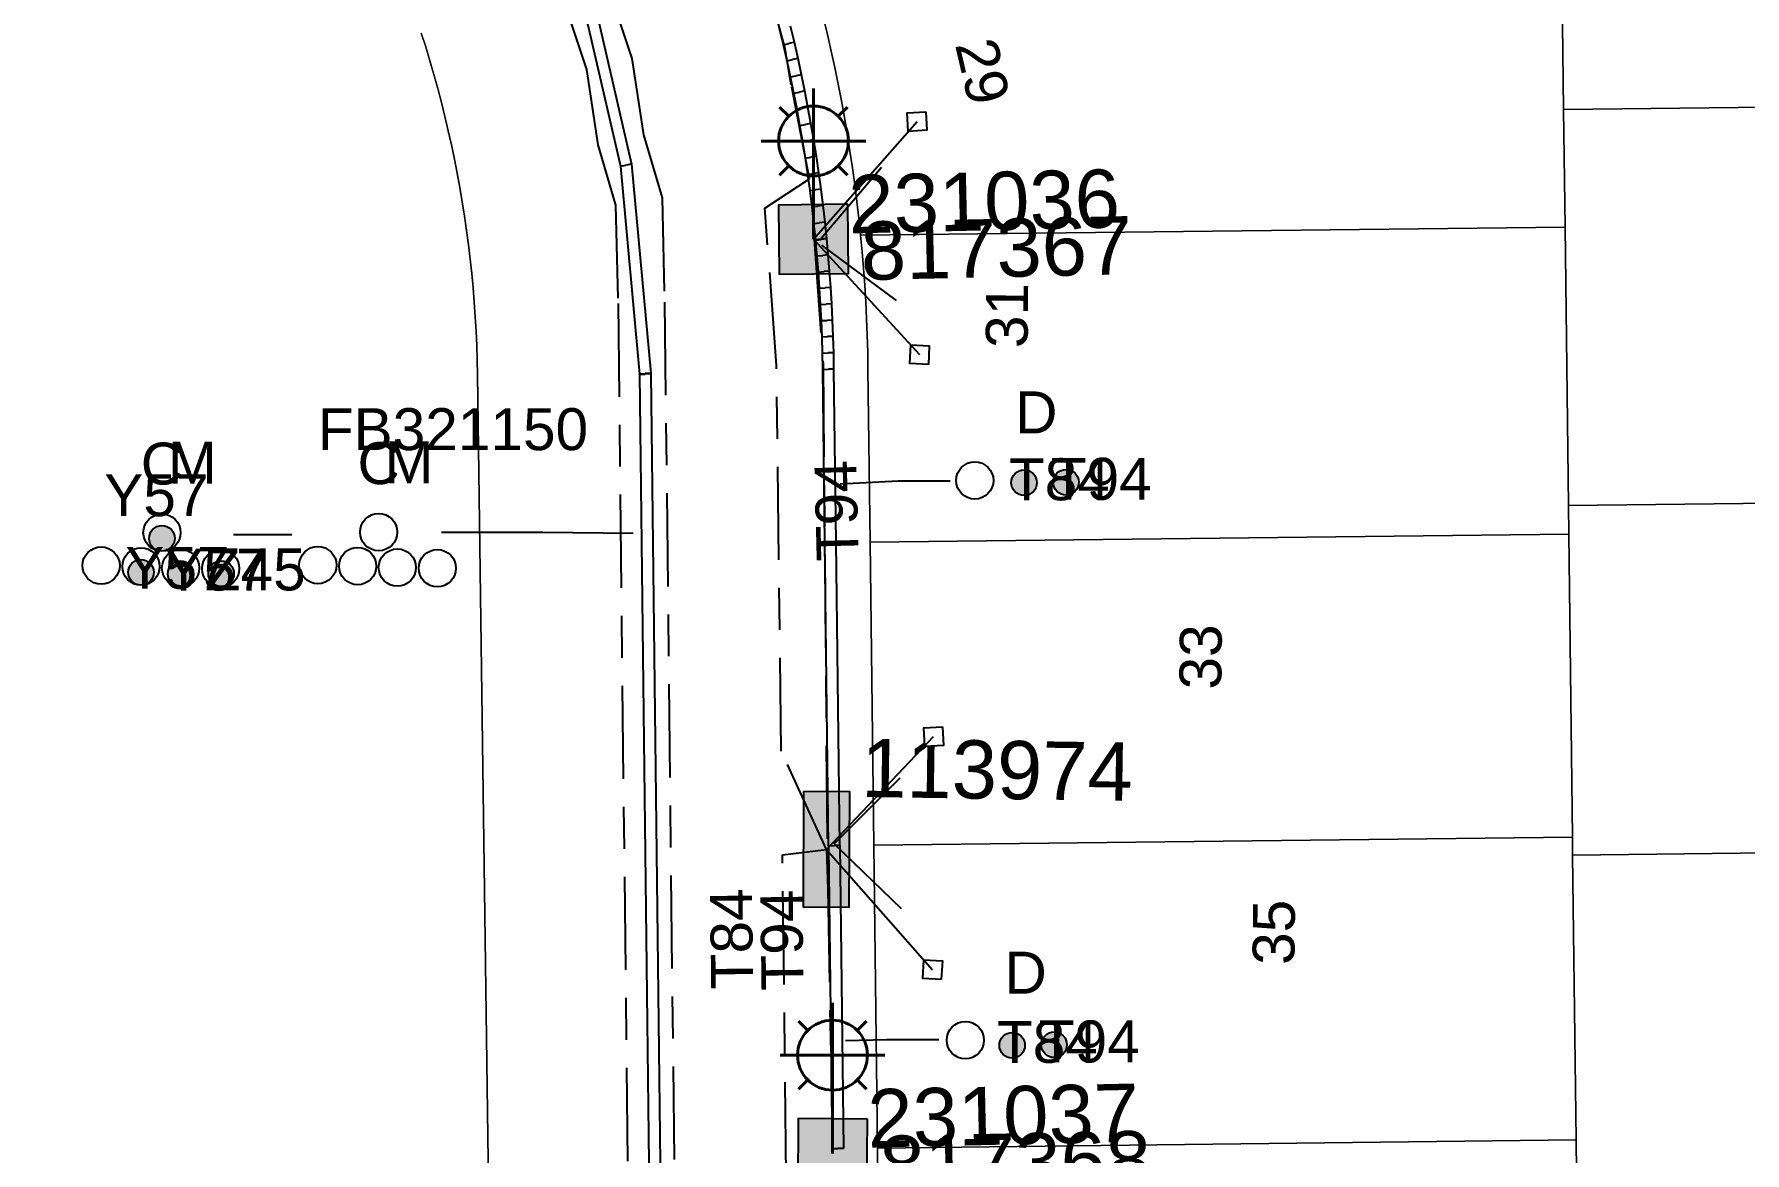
# Model space of a CAD drawing. Header units: metres. Extents: x 303957 to 307239, y 6268736 to 6272503.
# Drawn here: x 306250.2 to 306323.7, y 6269614.7 to 6269662.7 of the extents above; entities that cross this region are included whole.
import ezdxf
from ezdxf.enums import TextEntityAlignment as Align

# ---------------------------------------------------------------- set-up
doc = ezdxf.new("R2010")
doc.units = ezdxf.units.M
doc.linetypes.add('Cable Exist UG', pattern=[8.2, 4, -1.2, 1.8, -1.2])
doc.layers.get('0').update_dxf_attribs({"color": 6})
doc.layers.add('Cadastre Land Parcels_SP_EXT', color=9, linetype='Continuous', lineweight=5)
doc.layers.add('Cadastre Roads_SP_EXT', color=9, linetype='Continuous', lineweight=5)
for name, color, linetype in [('Duct_SP_EXT', 7, 'Continuous'), ('Equip_SP_SL_EXT', 7, 'Continuous'), ('Mains_LV_EXT', 7, 'Continuous'), ('Mains_TR_MOD', 3, 'Continuous'), ('Services_SP_EXT', 7, 'Continuous'), ('SupportsUG_SP_LV_EXT', 7, 'Continuous'), ('SupportsUG_SP_LV_SL_EXT', 7, 'Continuous'), ('Trench_SP_EXT', 7, 'Continuous')]:
    doc.layers.add(name, color=color, linetype=linetype)
doc.styles.add('COLUMN_LABEL', font='arial.ttf')
doc.styles.add('iecARIAL', font='arial.ttf', dxfattribs={"height": 2})
doc.styles.add('POLE_LABEL', font='arial.ttf')
doc.styles.get("Standard").update_dxf_attribs({"font": 'arial.ttf'})

# ---------------------------------------------------------------- blocks, each defined once
blk = doc.blocks.new('COLUMN_EXT')
blk.add_hatch(color=256).paths.add_polyline_path([(-1.485, 1.485), (-1.485, -1.485), (1.485, -1.485), (1.485, 1.485)])
blk.add_lwpolyline([(-1.485, -1.485), (1.485, -1.485), (1.485, 1.485), (-1.485, 1.485)], close=True)
for tag, height, style, flags, p in [('ASSET_NUM', 2.5, 'COLUMN_LABEL', 8, (2, 2)), ('STRUCTURE_PLANT_NUMBER', 0.2, 'POLE_LABEL', 9, (1.813, 0.031)), ('STREET_CODE', 0.2, 'COLUMN_LABEL', 9, (1.813, -0.2))]:
    blk.add_attdef(tag, text='', height=height, dxfattribs=dict(style=style, flags=flags)).set_placement(p, align=Align.MIDDLE_LEFT)
at = {"flags": 9}
for tag, p in [('OWNED_BY', (1.813, -0.6)), ('STATE', (1.813, -0.8)), ('COLUMN_TYPE', (1.813, -0.4)), ('USAGE', (1.813, -1)), ('LEGEND', (1.813, -1.2)), ('LOCATION', (1.813, -1.4)), ('STREETNAME', (1.813, -1.6)), ('SUBURB', (1.813, -1.8)), ('NOTES', (1.813, -2))]:
    blk.add_attdef(tag, text='', height=0.2, dxfattribs=at).set_placement(p, align=Align.MIDDLE_LEFT)
at = {"flags": 1}
blk.add_attdef('Z', (1.813, -2.351), '', height=0.2, dxfattribs=at)
blk = doc.blocks.new('PILLAR_EXT')
blk.add_hatch(color=256).paths.add_polyline_path([(-2.475, 0.99), (-2.475, -0.99), (2.475, -0.99), (2.475, 0.99)])
blk.add_lwpolyline([(-2.475, -0.99), (2.475, -0.99), (2.475, 0.99), (-2.475, 0.99)], close=True)
at = {"style": 'iecARIAL', "flags": 8}
blk.add_attdef('ASSET_NUM', (1.5, 3.5), '', height=2.5, dxfattribs=at)
for tag, p, flags in [('OWNED_BY', (0, -0.2), 9), ('STATE', (0, -0.4), 9), ('SUPPORT_TYPE', (0, -0.6), 9), ('USAGE', (0, -0.8), 9), ('LEGEND', (0, -1), 9), ('LOCATION', (0, -1.2), 9), ('NOTES', (0, -1.4), 9), ('PARENT', (0, -1.6), 9), ('STREETNAME', (0, -1.8), 9), ('SUBURB', (0, -2), 1)]:
    blk.add_attdef(tag, p, '', height=0.2, dxfattribs=dict(flags=flags))
blk = doc.blocks.new('DUCT_EXT')
blk.add_circle((0, 0.8), 0.8)
at = {"flags": 1}
blk.add_attdef('Z', (0, 0), '', height=0.2, dxfattribs=at)
at = {"flags": 9}
for tag, p in [('DUCT_CODE', (0, 0)), ('XSECT_TYPE', (0, -0.2)), ('STATE', (0, -0.6)), ('FB_REFERENCE', (0, -0.4)), ('NOTES', (0, -0.8))]:
    blk.add_attdef(tag, text='', height=0.2, dxfattribs=at).set_placement(p, align=Align.MIDDLE_LEFT)
blk = doc.blocks.new('SL_LANTERN_EXT')
at = {"lineweight": 40}
for p, q in [((0, 1.968), (0, 6.468)), ((-1.459, 5.676), (-1.061, 5.278)), ((1.458, 5.676), (1.06, 5.278)), ((-2.25, 4.218), (2.25, 4.218)), ((-1.459, 2.759), (-1.061, 3.157)), ((1.458, 2.759), (1.06, 3.157)), ((0, 0), (0, 2.721))]:
    blk.add_line(p, q, dxfattribs=at)
blk.add_circle((0, 4.218), 1.5, dxfattribs=at)
at = {"style": 'iecARIAL', "flags": 8}
blk.add_attdef('ASSET_NUM', (1.5, 1.5), '', height=2.5, dxfattribs=at)
for tag, p, height, flags in [('CONSTRUCTED_VOLTAGE', (0.981, -0.653), 0.2, 9), ('CONTROL_TYPE', (0.981, -0.853), 0.2, 9), ('OPERATING_VOLTAGE', (0.981, -1.653), 0.2, 9), ('LANTERN_PURPOSE', (0.981, -1.053), 0.2, 9), ('LANTERN_TYPE', (0.981, -1.253), 0.2, 9), ('NO_PHASES', (0.981, -1.453), 0.2, 9), ('LNUMBER', (2.181, -3.253), 2.5, 8), ('ORIENTATION', (0.981, -1.853), 0.2, 9), ('OWNED_BY', (0.981, -2.053), 0.2, 9), ('STATE', (0.981, -2.253), 0.2, 9), ('CEXIST', (0.981, -2.653), 0.2, 9), ('CNEW', (0.981, -2.853), 0.2, 9), ('CNUMBER', (0.981, -3.053), 0.2, 9), ('USAGE', (0.981, -2.453), 0.2, 9), ('CREMOVE', (0.981, -3.253), 0.2, 9), ('CREPLACE', (0.981, -3.453), 0.2, 9), ('LKINGHEIGHT', (0.981, -3.653), 0.2, 9), ('LBRACKET', (0.981, -3.853), 0.2, 9), ('LBRACKETVOCAB', (0.981, -4.053), 0.2, 9), ('LCATEGORY', (0.981, -4.253), 0.2, 9), ('LCHARGE1', (0.981, -4.453), 0.2, 9), ('LCHARGE1PERCENT', (0.981, -4.653), 0.2, 9), ('LCHARGE2', (0.981, -4.853), 0.2, 9), ('LCHARGE2PERCENT', (0.981, -5.053), 0.2, 9), ('LCHARGE3', (0.981, -5.253), 0.2, 9), ('LCHARGE3PERCENT', (0.981, -5.453), 0.2, 9), ('LEXIST', (0.981, -5.653), 0.2, 9), ('LLAMP', (0.981, -5.853), 0.2, 9), ('LLAMPVOCAB', (0.981, -6.053), 0.2, 9), ('LMAST', (0.981, -6.253), 0.2, 9), ('LMASTVOCAB', (0.981, -6.453), 0.2, 9), ('LNEW', (0.981, -6.653), 0.2, 9), ('LANTNUMBER', (0.981, -6.853), 0.2, 9), ('LOUTREACH', (0.981, -7.253), 0.2, 9), ('LOUTREACHVOCAB', (0.981, -7.453), 0.2, 9), ('LRATECODE', (0.981, -7.653), 0.2, 9), ('LREMOVE', (0.981, -7.853), 0.2, 9), ('LREPLACE', (0.981, -8.053), 0.2, 9), ('LTYPE', (0.981, -8.253), 0.2, 9), ('LTYPEVOCAB', (0.981, -8.453), 0.2, 9), ('LEGEND', (0.981, -8.653), 0.2, 9), ('LOCATION', (0.981, -8.853), 0.2, 9), ('STREETNAME', (0.981, -9.253), 0.2, 9), ('SUBURB', (0.981, -9.453), 0.2, 1), ('NOTES', (0.981, -9.053), 0.2, 9)]:
    blk.add_attdef(tag, p, '', height=height, dxfattribs=dict(flags=flags))
blk = doc.blocks.new('CCP_EXT')
at = {"flags": 9}
for tag, p in [('USAGE', (0, -1.2)), ('LEGEND', (0, -1.4)), ('STATE', (0, -1.8)), ('LIFE_SUPPORT', (0, -1.6)), ('NOTES', (0, -2))]:
    blk.add_attdef(tag, text='', height=0.2, dxfattribs=at).set_placement(p, align=Align.MIDDLE_LEFT)
blk.add_wipeout([(0, 0.566), (0.566, 0), (0, -0.566), (-0.566, 0)])
blk.add_lwpolyline([(-0.566, 0), (0, 0.566), (0.566, 0), (0, -0.566), (-0.566, 0)])
at = {"flags": 1}
blk.add_attdef('Z', (0, 0), '', height=0.2, dxfattribs=at)
at = {"flags": 9}
for tag, p in [('CCP_TYPE', (0, 0)), ('OPERATING_VOLTAGE', (0, -0.6)), ('ORIENTATION', (0, -0.8)), ('CONSTRUCTED_VOLTAGE', (0, -0.2)), ('NO_PHASES', (0, -0.4)), ('OWNED_BY', (0, -1))]:
    blk.add_attdef(tag, text='', height=0.2, dxfattribs=at).set_placement(p, align=Align.MIDDLE_LEFT)
blk = doc.blocks.new('CABLE_LARGE_EXT')
h = blk.add_hatch(color=256)
edge = h.paths.add_edge_path()
edge.add_arc((0, 0.55), 0.55, 0, 360)
blk.add_circle((0, 0.55), 0.55)
at = {"flags": 1}
blk.add_attdef('Z', (0, 0), '', height=0.2, dxfattribs=at)
at = {"flags": 9}
for tag, p in [('COND_CODE', (0, 0)), ('XSECT_SIZE', (0, -0.6)), ('STATE', (0, -0.4)), ('FB_REFERENCE', (0, -0.2)), ('NOTES', (0, -0.8))]:
    blk.add_attdef(tag, text='', height=0.2, dxfattribs=at).set_placement(p, align=Align.MIDDLE_LEFT)

msp = doc.modelspace()

# ---------------------------------------------------------------- linework, layer by layer
at = {"layer": 'Cadastre Land Parcels_SP_EXT', "linetype": 'Continuous'}
for points in [[(306345.662, 6269679.471), (306328.702, 6269676.467), (306315.728, 6269674.168), (306315.904, 6269659.5), (306345.899, 6269659.847), (306345.662, 6269679.471)], [(306345.899, 6269659.847), (306315.904, 6269659.5), (306315.964, 6269654.45), (306316.108, 6269642.502), (306346.103, 6269642.848), (306345.899, 6269659.847)], [(306316.108, 6269642.502), (306315.964, 6269654.45), (306285.726, 6269654.098), (306285.792, 6269653.385), (306285.851, 6269652.67), (306285.902, 6269651.955), (306285.946, 6269651.239), (306285.981, 6269650.524), (306286.009, 6269649.808), (306286.029, 6269649.091), (306286.041, 6269648.374), (306286.131, 6269640.93), (306316.122, 6269641.277), (306316.108, 6269642.502)], [(306346.103, 6269642.848), (306316.108, 6269642.502), (306316.122, 6269641.277), (306316.28, 6269628.276), (306316.289, 6269627.502), (306346.291, 6269627.856), (306346.103, 6269642.848)], [(306316.122, 6269641.277), (306286.131, 6269640.93), (306286.289, 6269627.93), (306316.28, 6269628.276), (306316.122, 6269641.277)], [(306316.289, 6269627.502), (306316.28, 6269628.276), (306286.289, 6269627.93), (306286.446, 6269614.932), (306316.437, 6269615.278), (306316.289, 6269627.502)], [(306346.291, 6269627.856), (306316.289, 6269627.502), (306316.437, 6269615.278), (306316.47, 6269612.503), (306346.49, 6269612.867), (306346.291, 6269627.856)], [(306316.47, 6269612.503), (306316.437, 6269615.278), (306286.446, 6269614.932), (306286.626, 6269599.933), (306316.618, 6269600.279), (306316.47, 6269612.503)]]:
    msp.add_lwpolyline(points, close=True, dxfattribs=at)
for points in [[(306284.133, 6269663.423), (306284.303, 6269662.715), (306284.464, 6269662.005), (306284.618, 6269661.293), (306284.764, 6269660.58), (306284.902, 6269659.865), (306285.033, 6269659.148), (306285.156, 6269658.43), (306285.27, 6269657.711), (306285.377, 6269656.99), (306285.476, 6269656.269), (306285.567, 6269655.546), (306285.65, 6269654.823), (306285.726, 6269654.098), (306315.964, 6269654.45), (306315.904, 6269659.5), (306315.904, 6269659.5), (306315.728, 6269674.168)], [(306271.249, 6269502.651), (306269.277, 6269648.121), (306269.266, 6269648.743), (306269.245, 6269649.365), (306269.217, 6269649.984), (306269.182, 6269650.605), (306269.139, 6269651.224), (306269.089, 6269651.842), (306269.03, 6269652.461), (306268.964, 6269653.08), (306268.889, 6269653.695), (306268.808, 6269654.312), (306268.719, 6269654.926), (306268.621, 6269655.539), (306268.518, 6269656.153), (306268.405, 6269656.764), (306268.286, 6269657.372), (306268.158, 6269657.981), (306268.024, 6269658.588), (306267.881, 6269659.191), (306267.73, 6269659.794), (306267.574, 6269660.397), (306267.408, 6269660.994), (306267.237, 6269661.592), (306267.056, 6269662.188), (306266.868, 6269662.779)]]:
    msp.add_lwpolyline(points, dxfattribs=at)
at = {"layer": 'Cadastre Roads_SP_EXT', "linetype": 'Continuous'}
for points in [[(306286.626, 6269599.933), (306286.446, 6269614.932), (306286.289, 6269627.93), (306286.131, 6269640.93), (306286.041, 6269648.374), (306286.029, 6269649.091), (306286.009, 6269649.808), (306285.981, 6269650.524), (306285.946, 6269651.239), (306285.902, 6269651.955), (306285.851, 6269652.67), (306285.793, 6269653.385), (306285.726, 6269654.098), (306285.65, 6269654.823), (306285.568, 6269655.546), (306285.476, 6269656.269), (306285.377, 6269656.99), (306285.27, 6269657.711), (306285.156, 6269658.43), (306285.033, 6269659.148), (306284.902, 6269659.865), (306284.764, 6269660.58), (306284.618, 6269661.293), (306284.464, 6269662.005), (306284.303, 6269662.715), (306284.133, 6269663.423)], [(306266.868, 6269662.778), (306267.056, 6269662.188), (306267.237, 6269661.592), (306267.408, 6269660.994), (306267.574, 6269660.397), (306267.73, 6269659.794), (306267.881, 6269659.191), (306268.024, 6269658.588), (306268.158, 6269657.981), (306268.286, 6269657.372), (306268.405, 6269656.764), (306268.518, 6269656.153), (306268.622, 6269655.539), (306268.719, 6269654.926), (306268.808, 6269654.312), (306268.889, 6269653.695), (306268.964, 6269653.08), (306269.03, 6269652.461), (306269.089, 6269651.842), (306269.139, 6269651.224), (306269.182, 6269650.605), (306269.217, 6269649.984), (306269.245, 6269649.365), (306269.266, 6269648.743), (306269.277, 6269648.121), (306271.249, 6269502.651)]]:
    msp.add_lwpolyline(points, dxfattribs=at)
at = {"layer": 'Duct_SP_EXT'}
for p, q in [((306273.407, 6269665.799), (306275.415, 6269657.07)), ((306273.871, 6269665.923), (306275.89, 6269657.146)), ((306282.413, 6269662.274), (306282.249, 6269662.961)), ((306282.881, 6269662.383), (306282.715, 6269663.076)), ((306282.413, 6269662.274), (306282.647, 6269662.328)), ((306282.57, 6269661.585), (306282.413, 6269662.274)), ((306282.881, 6269662.383), (306282.647, 6269662.328)), ((306283.039, 6269661.689), (306282.804, 6269661.637)), ((306283.039, 6269661.689), (306282.881, 6269662.383)), ((306283.189, 6269660.992), (306283.039, 6269661.689)), ((306282.57, 6269661.585), (306282.804, 6269661.637)), ((306282.72, 6269660.894), (306282.57, 6269661.585)), ((306282.72, 6269660.894), (306282.955, 6269660.943)), ((306283.189, 6269660.992), (306282.955, 6269660.943)), ((306283.332, 6269660.295), (306283.189, 6269660.992)), ((306282.861, 6269660.201), (306282.72, 6269660.894)), ((306282.861, 6269660.201), (306283.097, 6269660.248)), ((306282.996, 6269659.506), (306282.861, 6269660.201)), ((306283.332, 6269660.295), (306283.097, 6269660.248)), ((306283.467, 6269659.595), (306283.332, 6269660.295)), ((306282.996, 6269659.506), (306283.232, 6269659.551)), ((306283.123, 6269658.811), (306282.996, 6269659.506)), ((306283.467, 6269659.595), (306283.232, 6269659.551)), ((306283.595, 6269658.894), (306283.467, 6269659.595)), ((306283.123, 6269658.811), (306283.359, 6269658.853)), ((306283.242, 6269658.114), (306283.123, 6269658.811)), ((306283.595, 6269658.894), (306283.359, 6269658.853)), ((306283.715, 6269658.192), (306283.595, 6269658.894)), ((306283.242, 6269658.114), (306283.478, 6269658.153)), ((306283.353, 6269657.416), (306283.242, 6269658.114)), ((306283.715, 6269658.192), (306283.478, 6269658.153)), ((306283.827, 6269657.489), (306283.715, 6269658.192)), ((306283.353, 6269657.416), (306283.59, 6269657.453)), ((306283.457, 6269656.715), (306283.353, 6269657.416)), ((306283.827, 6269657.489), (306283.59, 6269657.453)), ((306283.932, 6269656.783), (306283.827, 6269657.489)), ((306275.415, 6269657.07), (306275.653, 6269657.108)), ((306275.415, 6269657.07), (306276.235, 6269648.141)), ((306275.89, 6269657.146), (306275.653, 6269657.108)), ((306275.89, 6269657.146), (306276.713, 6269648.185)), ((306283.457, 6269656.715), (306283.694, 6269656.749)), ((306283.553, 6269656.015), (306283.457, 6269656.715)), ((306283.932, 6269656.783), (306283.694, 6269656.749)), ((306284.029, 6269656.078), (306283.932, 6269656.783)), ((306283.553, 6269656.015), (306283.791, 6269656.047)), ((306283.641, 6269655.315), (306283.553, 6269656.015)), ((306284.029, 6269656.078), (306283.791, 6269656.047)), ((306284.118, 6269655.372), (306284.029, 6269656.078)), ((306283.641, 6269655.315), (306283.88, 6269655.343)), ((306283.722, 6269654.611), (306283.641, 6269655.315)), ((306284.118, 6269655.372), (306283.88, 6269655.343)), ((306284.199, 6269654.663), (306284.118, 6269655.372)), ((306283.722, 6269654.611), (306283.96, 6269654.637)), ((306283.797, 6269653.895), (306283.722, 6269654.611)), ((306284.199, 6269654.663), (306283.96, 6269654.637)), ((306284.275, 6269653.946), (306284.199, 6269654.663)), ((306283.795, 6269653.92), (306284.034, 6269653.942)), ((306283.86, 6269653.216), (306283.795, 6269653.92)), ((306283.797, 6269653.895), (306284.036, 6269653.92)), ((306284.273, 6269653.964), (306284.034, 6269653.942)), ((306284.275, 6269653.946), (306284.036, 6269653.92)), ((306284.338, 6269653.258), (306284.273, 6269653.964)), ((306283.86, 6269653.216), (306284.099, 6269653.237)), ((306283.917, 6269652.521), (306283.86, 6269653.216)), ((306284.338, 6269653.258), (306284.099, 6269653.237)), ((306284.395, 6269652.558), (306284.338, 6269653.258)), ((306283.917, 6269652.521), (306284.156, 6269652.54)), ((306283.966, 6269651.827), (306283.917, 6269652.521)), ((306284.395, 6269652.558), (306284.156, 6269652.54)), ((306284.445, 6269651.858), (306284.395, 6269652.558)), ((306283.966, 6269651.827), (306284.206, 6269651.842)), ((306284.009, 6269651.133), (306283.966, 6269651.827)), ((306284.445, 6269651.858), (306284.206, 6269651.842)), ((306284.488, 6269651.159), (306284.445, 6269651.858)), ((306284.009, 6269651.133), (306284.248, 6269651.146)), ((306284.043, 6269650.439), (306284.009, 6269651.133)), ((306284.488, 6269651.159), (306284.248, 6269651.146)), ((306284.522, 6269650.46), (306284.488, 6269651.159)), ((306284.043, 6269650.439), (306284.283, 6269650.449)), ((306284.07, 6269649.742), (306284.043, 6269650.439)), ((306284.522, 6269650.46), (306284.283, 6269650.449)), ((306284.55, 6269649.759), (306284.522, 6269650.46)), ((306284.07, 6269649.742), (306284.31, 6269649.751)), ((306284.089, 6269649.047), (306284.07, 6269649.742)), ((306284.55, 6269649.759), (306284.31, 6269649.751)), ((306284.569, 6269649.058), (306284.55, 6269649.759)), ((306284.089, 6269649.047), (306284.329, 6269649.053)), ((306284.101, 6269648.346), (306284.089, 6269649.047)), ((306284.569, 6269649.058), (306284.329, 6269649.053)), ((306284.581, 6269648.353), (306284.569, 6269649.058)), ((306276.235, 6269648.141), (306276.474, 6269648.163)), ((306276.235, 6269648.15), (306276.474, 6269648.163)), ((306276.235, 6269648.141), (306276.235, 6269648.15)), ((306276.235, 6269648.15), (306276.235, 6269648.141)), ((306276.235, 6269648.141), (306276.475, 6269648.145)), ((306276.235, 6269648.141), (306278.035, 6269496.924)), ((306276.713, 6269648.185), (306276.474, 6269648.163)), ((306276.714, 6269648.177), (306276.474, 6269648.163)), ((306276.715, 6269648.149), (306276.475, 6269648.145)), ((306276.713, 6269648.185), (306276.714, 6269648.177)), ((306276.714, 6269648.177), (306276.715, 6269648.149)), ((306276.715, 6269648.149), (306278.515, 6269496.93)), ((306284.101, 6269648.346), (306284.341, 6269648.35)), ((306284.191, 6269640.907), (306284.101, 6269648.346)), ((306284.581, 6269648.353), (306284.341, 6269648.35)), ((306284.671, 6269640.912), (306284.581, 6269648.353)), ((306284.191, 6269640.907), (306284.431, 6269640.909)), ((306284.349, 6269627.906), (306284.191, 6269640.907)), ((306284.671, 6269640.912), (306284.431, 6269640.909)), ((306284.829, 6269627.912), (306284.671, 6269640.912)), ((306284.349, 6269627.906), (306284.589, 6269627.909)), ((306284.349, 6269627.906), (306284.589, 6269627.909)), ((306284.349, 6269627.906), (306284.506, 6269614.908)), ((306284.829, 6269627.912), (306284.589, 6269627.909)), ((306284.829, 6269627.912), (306284.589, 6269627.909)), ((306284.829, 6269627.912), (306284.986, 6269614.914)), ((306284.506, 6269614.908), (306284.746, 6269614.911)), ((306284.986, 6269614.914), (306284.746, 6269614.911))]:
    msp.add_line(p, q, dxfattribs=at)
for points in [[(306289.563, 6269643.549), (306287.336, 6269643.549), (306284.843, 6269643.42)], [(306258.801, 6269641.255), (306261.303, 6269641.259)], [(306267.74, 6269641.357), (306272.077, 6269641.357), (306275.962, 6269641.317)], [(306289.08, 6269619.582), (306286.852, 6269619.582), (306285.078, 6269619.531)]]:
    msp.add_lwpolyline(points, dxfattribs=at)
at = {"layer": 'Mains_LV_EXT', "linetype": 'Cable Exist UG'}
for points in [[(306284.257, 6269627.749), (306282.318, 6269631.969), (306282.318, 6269631.969), (306282.113, 6269648.51), (306281.621, 6269655.262), (306283.534, 6269656.526), (306282.751, 6269660.555), (306282.751, 6269660.555), (306282.486, 6269662.116), (306280.943, 6269667.745)], [(306283.726, 6269653.901), (306284.112, 6269648.595), (306284.289, 6269628.078)], [(306284.852, 6269586.794), (306284.55, 6269612.485), (306282.535, 6269613.754), (306282.535, 6269613.754), (306282.372, 6269627.51), (306284.257, 6269627.749)], [(306284.257, 6269627.749), (306284.313, 6269626.046), (306284.313, 6269626.046), (306284.523, 6269614.757)]]:
    msp.add_lwpolyline(points, dxfattribs=at)
at = {"layer": 'Trench_SP_EXT', "linetype": 'Cable Exist UG'}
for points in [[(306284.031, 6269653.978), (306286.835, 6269657.277)], [(306284.04, 6269653.682), (306287.461, 6269651.156)], [(306284.587, 6269627.992), (306287.75, 6269631.145)], [(306284.587, 6269627.992), (306287.826, 6269624.874)]]:
    msp.add_lwpolyline(points, dxfattribs=at)

# ---------------------------------------------------------------- block references
at = {"layer": 'Duct_SP_EXT'}
for name, p in [('DUCT_EXT', (306290.628, 6269642.779)), ('CABLE_LARGE_EXT', (306294.544, 6269642.953)), ('CABLE_LARGE_EXT', (306292.744, 6269642.933)), ('DUCT_EXT', (306255.733, 6269640.544)), ('DUCT_EXT', (306265.036, 6269640.561)), ('CABLE_LARGE_EXT', (306255.733, 6269640.544)), ('DUCT_EXT', (306253.123, 6269639.129)), ('DUCT_EXT', (306254.833, 6269639.087)), ('DUCT_EXT', (306256.534, 6269639.026)), ('DUCT_EXT', (306258.254, 6269638.998)), ('DUCT_EXT', (306262.426, 6269639.146)), ('DUCT_EXT', (306264.135, 6269639.104)), ('DUCT_EXT', (306265.836, 6269639.043)), ('DUCT_EXT', (306267.556, 6269639.015)), ('CABLE_LARGE_EXT', (306254.833, 6269639.087)), ('CABLE_LARGE_EXT', (306256.534, 6269639.026)), ('CABLE_LARGE_EXT', (306258.275, 6269639.033)), ('DUCT_EXT', (306290.222, 6269618.762)), ('CABLE_LARGE_EXT', (306292.231, 6269618.792)), ('CABLE_LARGE_EXT', (306294.031, 6269618.813))]:
    msp.add_blockref(name, p, dxfattribs=at)
at = {"layer": 'Equip_SP_SL_EXT'}
ref = msp.add_blockref('SL_LANTERN_EXT', (306283.703, 6269653.927), dxfattribs=at)
ref.add_attrib('ASSET_NUM', '231036', dxfattribs={"layer": '0', "height": 2.5, "rotation": 1.29549, "style": 'iecARIAL'}).set_placement((306285.203, 6269655.427), align=Align.MIDDLE_LEFT)
ref = msp.add_blockref('SL_LANTERN_EXT', (306284.52, 6269614.698), dxfattribs=at)
ref.add_attrib('ASSET_NUM', '231037', dxfattribs={"layer": '0', "height": 2.5, "rotation": 1.27264, "style": 'iecARIAL'}).set_placement((306286.02, 6269616.198), align=Align.MIDDLE_LEFT)
at = {"layer": 'SupportsUG_SP_LV_EXT'}
ref = msp.add_blockref('PILLAR_EXT', (306284.257, 6269627.749), dxfattribs=dict(at, rotation=269.7332329924882))
ref.add_attrib('ASSET_NUM', '113974', dxfattribs={"layer": '0', "height": 2.5, "rotation": 359.16057, "style": 'iecARIAL'}).set_placement((306285.757, 6269631.249), align=Align.MIDDLE_LEFT)
at = {"layer": 'SupportsUG_SP_LV_SL_EXT'}
ref = msp.add_blockref('COLUMN_EXT', (306283.703, 6269653.927), dxfattribs=dict(at, rotation=180.6448475042719))
ref.add_attrib('ASSET_NUM', '817367', dxfattribs={"layer": '0', "height": 2.5, "rotation": 1.2415, "style": 'COLUMN_LABEL'}).set_placement((306285.703, 6269654.677), align=Align.TOP_LEFT)
ref = msp.add_blockref('COLUMN_EXT', (306284.52, 6269614.698), dxfattribs=dict(at, rotation=179.6126538199413))
ref.add_attrib('ASSET_NUM', '817368', dxfattribs={"layer": '0', "height": 2.5, "rotation": 1.1369, "style": 'COLUMN_LABEL'}).set_placement((306286.52, 6269615.448), align=Align.TOP_LEFT)

# ---------------------------------------------------------------- texts
at = {"layer": 'Cadastre Land Parcels_SP_EXT', "linetype": 'Continuous'}
for s, rotation, p in [('29', 283.15165, (306289.772, 6269662.293)), ('31', 89.44137, (306292.893, 6269649.254)), ('33', 89.44349, (306301.206, 6269634.603)), ('35', 89.43903, (306304.348, 6269622.784))]:
    msp.add_text(s, height=1.8, rotation=rotation, dxfattribs=at).set_placement(p)
at = {"layer": 'Duct_SP_EXT'}
for s, p in [('D', (306292.36, 6269645.601)), ('FB321150', (306262.425, 6269644.88)), ('C', (306254.823, 6269643.403)), ('M', (306255.988, 6269643.445)), ('C', (306264.126, 6269643.42)), ('M', (306265.29, 6269643.463)), ('T84', (306292.09, 6269642.729)), ('T94', (306293.89, 6269642.749)), ('Y57', (306253.256, 6269642.048)), ('Y57', (306254.163, 6269638.93)), ('Y57', (306255.83, 6269638.853)), ('Z45', (306257.572, 6269638.86)), ('D', (306291.902, 6269621.558)), ('T84', (306291.577, 6269618.588)), ('T94', (306293.377, 6269618.608))]:
    msp.add_text(s, height=1.8, dxfattribs=at).set_placement(p)
at = {"layer": 'Mains_LV_EXT'}
for s, rotation, p in [('T94', 91.41276, (306285.643, 6269640.142)), ('T84', 90.67475, (306281.111, 6269621.752)), ('T94', 90.70405, (306283.272, 6269621.699))]:
    msp.add_text(s, height=1.8, rotation=rotation, dxfattribs=at).set_placement(p)

# ---------------------------------------------------------------- next in the draw order: block references
at = {"layer": 'Services_SP_EXT'}
for p, rotation in [((306288.147, 6269658.978), 228.6448477838582), ((306288.259, 6269648.978), 132.644847671627), ((306288.859, 6269632.586), 227.7332330819761), ((306288.812, 6269622.586), 131.7332328120566)]:
    msp.add_blockref('CCP_EXT', p, dxfattribs=dict(at, rotation=rotation))

# ---------------------------------------------------------------- next in the draw order: linework, layer by layer
at = {"layer": 'Mains_TR_MOD', "linetype": 'Cable Exist UG'}
for points in [[(306120.52, 6269853.57), (306263.691, 6269705.478), (306265.107, 6269703.962), (306266.775, 6269701.383), (306267.888, 6269699.158), (306268.596, 6269696.832), (306268.697, 6269695.214), (306269.152, 6269692.669), (306269.303, 6269689.197), (306269.404, 6269687.478), (306269.354, 6269684.04), (306269.929, 6269679.548), (306275.911, 6269661.684), (306276.401, 6269658.413), (306277.203, 6269655.708), (306277.311, 6269651.233), (306278.926, 6269505.476), (306278.926, 6269501.431), (306279.331, 6269498.498), (306281.455, 6269494.858), (306283.816, 6269493.062), (306286.207, 6269492.734), (306288.766, 6269492.091), (306468.994, 6269503.807)], [(306118.762, 6269852.504), (306262.248, 6269704.094), (306263.668, 6269702.572), (306265.132, 6269700.198), (306266.024, 6269698.415), (306266.614, 6269696.474), (306266.695, 6269695.187), (306267.155, 6269692.79), (306267.298, 6269689.226), (306267.411, 6269687.302), (306267.392, 6269683.602), (306268.032, 6269678.914), (306273.959, 6269661.215), (306274.443, 6269657.978), (306275.21, 6269655.394), (306275.312, 6269651.172), (306276.927, 6269505.439), (306276.927, 6269501.293), (306277.404, 6269497.833), (306279.927, 6269493.506), (306283.024, 6269491.152), (306285.827, 6269490.768), (306288.58, 6269490.075), (306472.316, 6269501.853)]]:
    msp.add_lwpolyline(points, dxfattribs=at)
at = {"layer": 'Services_SP_EXT'}
for points in [[(306283.703, 6269653.927), (306288.147, 6269658.978)], [(306283.703, 6269653.927), (306288.259, 6269648.978)], [(306284.257, 6269627.749), (306288.859, 6269632.586)], [(306284.257, 6269627.749), (306288.812, 6269622.586)]]:
    msp.add_lwpolyline(points, dxfattribs=at)

doc.saveas('drawing.dxf')
